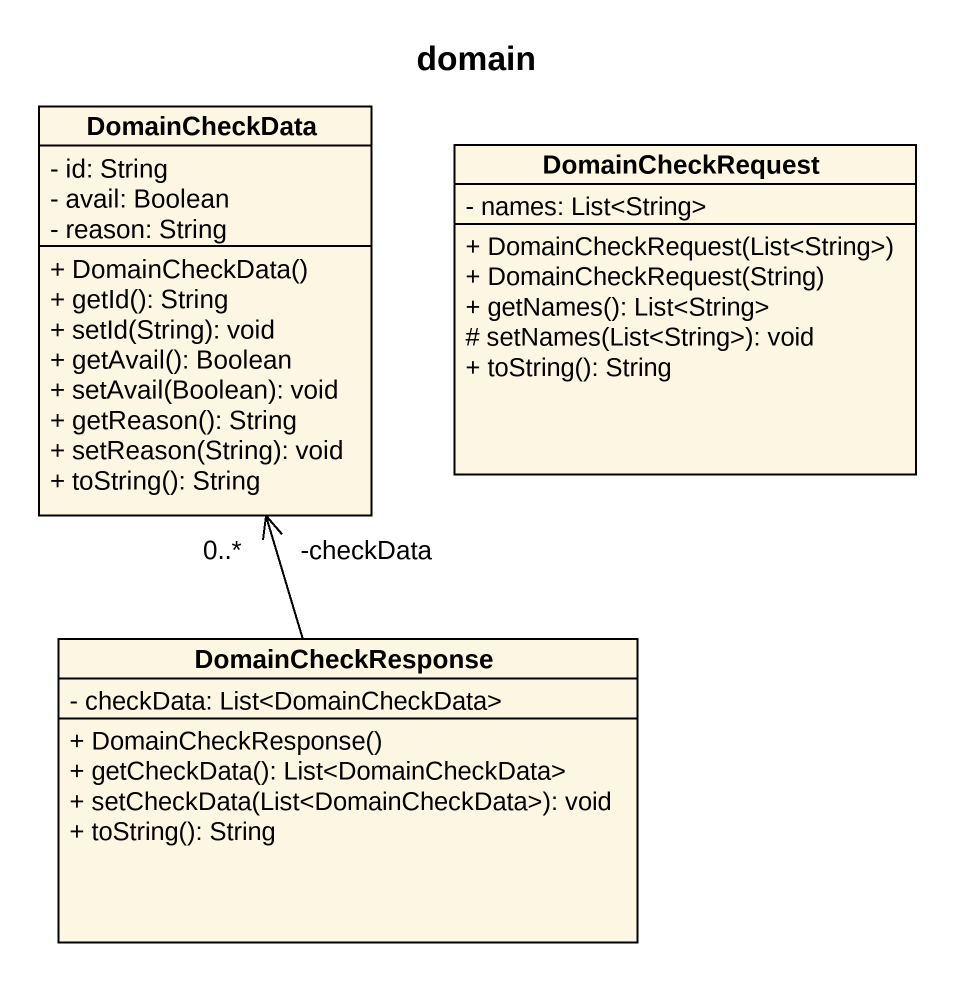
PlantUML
@startuml
title domain
hide circle
hide empty members
skinparam classAttributeIconSize 0
class DomainCheckData {
  - id: String
  - avail: Boolean
  - reason: String
  + DomainCheckData()
  + getId(): String
  + setId(String): void
  + getAvail(): Boolean
  + setAvail(Boolean): void
  + getReason(): String
  + setReason(String): void
  + toString(): String
}
class DomainCheckRequest {
  - names: List<String>
  + DomainCheckRequest(List<String>)
  + DomainCheckRequest(String)
  + getNames(): List<String>
  # setNames(List<String>): void
  + toString(): String
}
class DomainCheckResponse {
  - checkData: List<DomainCheckData>
  + DomainCheckResponse()
  + getCheckData(): List<DomainCheckData>
  + setCheckData(List<DomainCheckData>): void
  + toString(): String
}
DomainCheckResponse -up-> "-checkData\n0..*" DomainCheckData
@enduml
